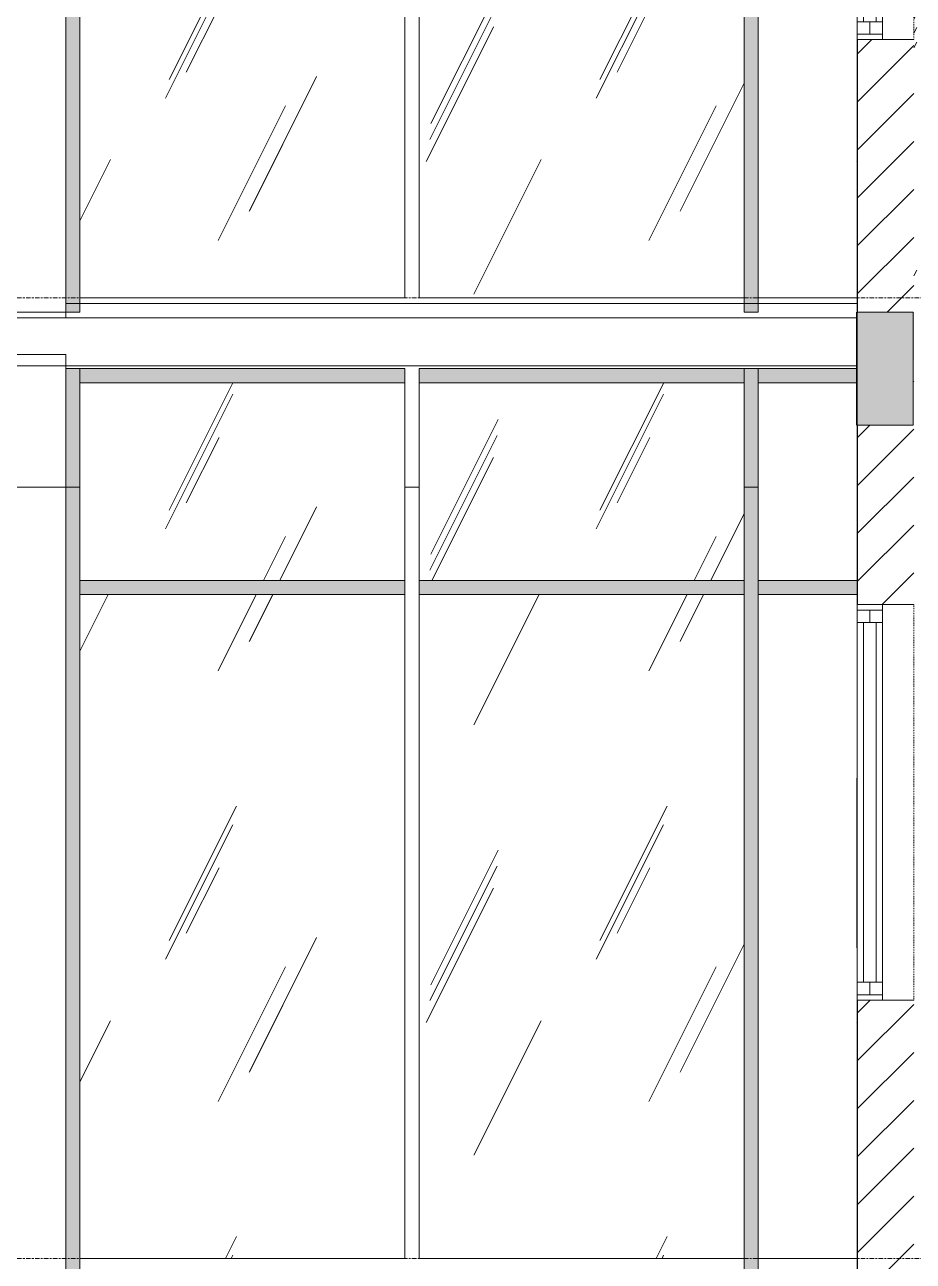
# Model space of a CAD drawing. Header units: millimetres. Extents: x 1240 to 198004, y -7796 to 35300.
# Drawn here: x 20392 to 23535, y 22590 to 26967 of the extents above; entities that cross this region are included whole.
import ezdxf

# ---------------------------------------------------------------- set-up
doc = ezdxf.new("R2010")
doc.units = ezdxf.units.MM
doc.linetypes.add('1 NÉT CALL OUT', pattern=[6, 3, -3])
doc.linetypes.add('Centre', pattern=[31.75, 6.35, -4.7625, 15.875, -4.7625])
for name, color, linetype, lineweight in [('0-1', 7, 'Continuous', 5), ('A-DETL-GENF-1', 7, 'Continuous', 9), ('A-DETL-THIN', 151, 'Continuous', 9), ('A-FLOR', 192, 'Continuous', 9), ('A-FLOR-1', 10, 'Continuous', 35), ('A-FLOR-2', 7, 'Continuous', 9), ('A-FLOR-LEVL-2', 51, 'Centre', 9), ('A-FLOR-PATT-1', 7, 'Continuous', 9), ('A-GLAZ', 151, 'Continuous', 9), ('A-GLAZ-3', 7, '1 NÉT CALL OUT', 9), ('A-GLAZ-4', 55, '1 NÉT CALL OUT', 9), ('A-GLAZ-5', 151, 'Continuous', 18), ('A-GLAZ-CURT', 52, 'Continuous', 9), ('A-GLAZ-CWMG', 51, 'Continuous', 9), ('A-WALL', 113, 'Continuous', 9), ('A-WALL-1', 113, 'Continuous', 25), ('A-WALL-PATT-4', 111, 'Continuous', 9), ('S-BEAM-1', 12, 'Continuous', 5), ('S-BEAM-2', 10, 'Continuous', 35), ('S-BEAM-3', 7, 'Continuous', 9)]:
    doc.layers.add(name, color=color, linetype=linetype, lineweight=lineweight)
pattern_1 = [(45, (377.74, 0), (-84.8528, 84.8528), [])]
pattern_2 = [(63.435, (2168, 104.33), (-0.001, 1524.001), [532.463, -2875.304]), (63.435, (644, 104.33), (-0.001, 1524.001), [532.463, -2875.304]), (63.435, (2897.55, 398.8), (-0.001, 1524.001), [532.46, -2875.304]), (63.435, (1373.55, 398.8), (-0.001, 1524.001), [532.463, -2875.304]), (63.435, (2787.1, 294.83), (-0.001, 1524.001), [532.46, -2875.304]), (63.435, (1263.1, 294.83), (-0.001, 1524.001), [532.463, -2875.304]), (63.435, (2674.6, 890.1), (-0.001, 1524.001), [258.8, -3148.965]), (63.435, (1150.6, 890.1), (-0.001, 1524.001), [258.8, -3148.965]), (63.435, (2600.96, 797.95), (-0.001, 1524.001), [532.46, -2875.304]), (63.435, (1076.96, 797.95), (-0.001, 1524.001), [532.463, -2875.304]), (63.435, (2613.95, 864.1), (-0.001, 1524.001), [532.46, -2875.304]), (63.435, (1089.95, 864.1), (-0.001, 1524.001), [532.463, -2875.304]), (63.435, (1999.1, 573.94), (-0.001, 1524.001), [532.46, -2875.304]), (63.435, (475.1, 573.94), (-0.001, 1524.001), [532.463, -2875.304]), (63.435, (2012.1, 651.9), (-0.001, 1524.001), [532.46, -2875.304]), (63.435, (488.1, 651.9), (-0.001, 1524.001), [532.463, -2875.304]), (63.435, (2015.6, 708.1), (-0.001, 1524.001), [532.46, -2875.304]), (63.435, (491.6, 708.1), (-0.001, 1524.001), [532.463, -2875.304])]

# ---------------------------------------------------------------- blocks, each defined once
blk = doc.blocks.new('NCV_TKTC_KET CAU_rvt-1-TKCS_MẶT ĐỨNG NỘI KHU 1')
at = {"layer": 'A-FLOR-PATT-1'}
h = blk.add_hatch(color=256, dxfattribs=at)
h.paths.add_polyline_path([(23537.4, 25780), (23537.4, 25950), (23535.3, 25948.3), (23535.3, 25780)])
h.paths.add_polyline_path([(23335.3, 25780), (23337.4, 25781.7), (23337.4, 25950), (23335.3, 25950)])
at = {"layer": 'S-BEAM-1'}
blk.add_hatch(color=256, dxfattribs=at).paths.add_polyline_path([(23335.3, 25550), (23337.4, 25550), (23337.4, 25950), (23335.3, 25950)])
at = {"layer": 'A-FLOR-1'}
for p, q in [((23337.4, 25950), (23335.3, 25950)), ((23335.3, 25950), (23335.3, 25780)), ((23335.3, 25780), (23337.4, 25780))]:
    blk.add_line(p, q, dxfattribs=at)
at = {"layer": 'A-FLOR-2'}
for p, q in [((17636.9, 25930), (23335.3, 25930)), ((23335.3, 25760), (17636.9, 25760))]:
    blk.add_line(p, q, dxfattribs=at)
at = {"layer": 'S-BEAM-2'}
for p, q in [((23337.4, 25950), (23335.3, 25950)), ((23335.3, 25950), (23335.3, 25550)), ((23335.3, 25550), (23337.4, 25550))]:
    blk.add_line(p, q, dxfattribs=at)
at = {"layer": 'S-BEAM-3'}
for p, q in [((17636.9, 25930), (23335.3, 25930)), ((17636.9, 25330), (20586.9, 25330)), ((21736.9, 25330), (21786.9, 25330)), ((22936.9, 25330), (22986.9, 25330)), ((23335.3, 23700), (23335.3, 24300)), ((23335.3, 24300), (23337.4, 24300)), ((23335.3, 23700), (23337.4, 23700))]:
    blk.add_line(p, q, dxfattribs=at)
blk = doc.blocks.new('1_FAMILY RVT - W01-WxH 1400x6000-587637-TKCS_MẶT ĐỨNG NỘI KHU 1')
at = {"layer": 'A-GLAZ'}
for p, q in [((23337.4, 11250.9), (23337.4, 9977.9)), ((23426.3, 9977.9), (23426.3, 11250.9))]:
    blk.add_line(p, q, dxfattribs=at)
at = {"layer": 'A-GLAZ-4'}
for p, q in [((23337.4, 9914.4), (23337.4, 11314.4)), ((23537.4, 11314.4), (23537.4, 9914.4))]:
    blk.add_line(p, q, dxfattribs=at)
at = {"layer": 'A-GLAZ-5'}
for p, q in [((23337.4, 11314.4), (23537.4, 11314.4)), ((23337.4, 11314.4), (23337.4, 11250.9)), ((23426.3, 11295.4), (23337.4, 11295.4)), ((23381.8, 11250.9), (23381.8, 11295.4)), ((23426.3, 11314.4), (23426.3, 11250.9)), ((23426.3, 11250.9), (23337.4, 11250.9)), ((23359.6, 11250.9), (23359.6, 9977.9)), ((23404, 11250.9), (23404, 9977.9)), ((23426.3, 9977.9), (23337.4, 9977.9)), ((23337.4, 9914.4), (23337.4, 9977.9)), ((23381.8, 9977.9), (23381.8, 9933.5)), ((23426.3, 9914.4), (23426.3, 9977.9)), ((23337.4, 9933.5), (23426.3, 9933.5)), ((23537.4, 9914.4), (23337.4, 9914.4))]:
    blk.add_line(p, q, dxfattribs=at)
blk = doc.blocks.new('System Panel - Glazed-V237-TKCS_MẶT ĐỨNG NỘI KHU 1')
at = {"layer": 'A-GLAZ-CURT'}
h = blk.add_hatch(dxfattribs=at)
h.set_pattern_fill('FP_7', color=256, style=0, pattern_type=2)
h.set_pattern_definition(pattern_2)
h.paths.add_polyline_path([(21736.9, 22600), (21736.9, 24950), (20586.9, 24950), (20586.9, 22600)])
for p, q in [((21736.9, 24950), (20586.9, 24950)), ((20586.9, 24950), (20586.9, 22600)), ((21736.9, 22600), (21736.9, 24950)), ((20586.9, 22600), (21736.9, 22600))]:
    blk.add_line(p, q, dxfattribs=at)
blk = doc.blocks.new('System Panel - Glazed-V238-TKCS_MẶT ĐỨNG NỘI KHU 1')
at = {"layer": 'A-GLAZ-CURT'}
h = blk.add_hatch(dxfattribs=at)
h.set_pattern_fill('FP_7', color=256, style=0, pattern_type=2)
h.set_pattern_definition(pattern_2)
h.paths.add_polyline_path([(22936.9, 22600), (22936.9, 24950), (21786.9, 24950), (21786.9, 22600)])
for p, q in [((22936.9, 24950), (21786.9, 24950)), ((21786.9, 24950), (21786.9, 22600)), ((22936.9, 22600), (22936.9, 24950)), ((21786.9, 22600), (22936.9, 22600))]:
    blk.add_line(p, q, dxfattribs=at)
blk = doc.blocks.new('System Panel - Glazed-V239-TKCS_MẶT ĐỨNG NỘI KHU 1')
at = {"layer": 'A-GLAZ-CURT'}
h = blk.add_hatch(dxfattribs=at)
h.set_pattern_fill('FP_7', color=256, style=0, pattern_type=2)
h.set_pattern_definition(pattern_2)
h.paths.add_polyline_path([(23335.3, 22600), (23337.4, 22600), (23337.4, 23700), (23335.3, 23700), (23335.3, 24300), (23337.4, 24300), (23337.4, 24950), (22986.9, 24950), (22986.9, 22600), (23162.9, 22600)])
for p, q in [((23337.4, 24950), (22986.9, 24950)), ((22986.9, 24950), (22986.9, 22600)), ((22986.9, 22600), (23337.4, 22600))]:
    blk.add_line(p, q, dxfattribs=at)
blk = doc.blocks.new('System Panel - Glazed-V240-TKCS_MẶT ĐỨNG NỘI KHU 1')
at = {"layer": 'A-GLAZ-CURT'}
h = blk.add_hatch(dxfattribs=at)
h.set_pattern_fill('FP_7', color=256, style=0, pattern_type=2)
h.set_pattern_definition(pattern_2)
h.paths.add_polyline_path([(21736.9, 25000), (21736.9, 25700), (20586.9, 25700), (20586.9, 25000)])
for p, q in [((21736.9, 25700), (20586.9, 25700)), ((20586.9, 25700), (20586.9, 25000)), ((21736.9, 25000), (21736.9, 25700)), ((20586.9, 25000), (21736.9, 25000))]:
    blk.add_line(p, q, dxfattribs=at)
blk = doc.blocks.new('System Panel - Glazed-V241-TKCS_MẶT ĐỨNG NỘI KHU 1')
at = {"layer": 'A-GLAZ-CURT'}
h = blk.add_hatch(dxfattribs=at)
h.set_pattern_fill('FP_7', color=256, style=0, pattern_type=2)
h.set_pattern_definition(pattern_2)
h.paths.add_polyline_path([(22936.9, 25000), (22936.9, 25700), (21786.9, 25700), (21786.9, 25000)])
for p, q in [((22936.9, 25700), (21786.9, 25700)), ((21786.9, 25700), (21786.9, 25000)), ((22936.9, 25000), (22936.9, 25700)), ((21786.9, 25000), (22936.9, 25000))]:
    blk.add_line(p, q, dxfattribs=at)
blk = doc.blocks.new('System Panel - Glazed-V242-TKCS_MẶT ĐỨNG NỘI KHU 1')
at = {"layer": 'A-GLAZ-CURT'}
h = blk.add_hatch(dxfattribs=at)
h.set_pattern_fill('FP_7', color=256, style=0, pattern_type=2)
h.set_pattern_definition(pattern_2)
h.paths.add_polyline_path([(22986.9, 25000), (23337.4, 25000), (23337.4, 25550), (23335.3, 25550), (23335.3, 25700), (22986.9, 25700)])
for p, q in [((23335.3, 25700), (22986.9, 25700)), ((22986.9, 25700), (22986.9, 25000)), ((22986.9, 25000), (23337.4, 25000))]:
    blk.add_line(p, q, dxfattribs=at)
blk = doc.blocks.new('Rectangular Mullion - 50 x 100mm-1286801-TKCS_MẶT ĐỨNG NỘI KHU 1')
at = {"layer": 'A-GLAZ-CWMG'}
blk.add_hatch(color=256, dxfattribs=at).paths.add_polyline_path([(20586.9, 8700), (21736.9, 8700), (21736.9, 8750), (20586.9, 8750)])
for p, q in [((20586.9, 8700), (20586.9, 8750)), ((21736.9, 8750), (20586.9, 8750)), ((21736.9, 8750), (21736.9, 8700))]:
    blk.add_line(p, q, dxfattribs=at)
blk = doc.blocks.new('Rectangular Mullion - 50 x 100mm-V228-TKCS_MẶT ĐỨNG NỘI KHU 1')
at = {"layer": 'A-GLAZ-CWMG'}
blk.add_hatch(color=256, dxfattribs=at).paths.add_polyline_path([(23162.9, 22300), (23335.3, 22300), (23335.3, 22350), (22986.9, 22350), (22986.9, 22300)])
for p in [(22986.9, 22300), (23335.3, 22350)]:
    blk.add_line(p, (22986.9, 22350), dxfattribs=at)
blk = doc.blocks.new('Rectangular Mullion - 50 x 100mm-1286810-TKCS_MẶT ĐỨNG NỘI KHU 1')
at = {"layer": 'A-GLAZ-CWMG'}
blk.add_hatch(color=256, dxfattribs=at).paths.add_polyline_path([(20586.9, 18175), (20586.9, 18950), (20536.9, 18950), (20536.9, 18175), (20579.6, 18175)])
for p, q in [((20536.9, 18950), (20586.9, 18950)), ((20536.9, 18950), (20536.9, 18175)), ((20586.9, 18900), (20586.9, 18950)), ((20586.9, 18175), (20586.9, 18200))]:
    blk.add_line(p, q, dxfattribs=at)
blk = doc.blocks.new('Rectangular Mullion - 50 x 100mm-1286811-TKCS_MẶT ĐỨNG NỘI KHU 1')
at = {"layer": 'A-GLAZ-CWMG'}
blk.add_hatch(color=256, dxfattribs=at).paths.add_polyline_path([(20579.6, 15750), (20586.9, 15750), (20586.9, 18175), (20536.9, 18175), (20536.9, 15750)])
for p, q in [((20536.9, 18175), (20536.9, 15750)), ((20586.9, 18150), (20586.9, 18175)), ((20586.9, 15750), (20586.9, 15800)), ((20586.9, 15750), (20536.9, 15750))]:
    blk.add_line(p, q, dxfattribs=at)
blk = doc.blocks.new('Rectangular Mullion - 50 x 100mm-1286803-TKCS_MẶT ĐỨNG NỘI KHU 1')
at = {"layer": 'A-GLAZ-CWMG'}
blk.add_hatch(color=256, dxfattribs=at).paths.add_polyline_path([(20586.9, 18150), (21736.9, 18150), (21736.9, 18200), (20586.9, 18200)])
for p, q in [((20586.9, 18150), (20586.9, 18200)), ((21736.9, 18200), (21736.9, 18150))]:
    blk.add_line(p, q, dxfattribs=at)
blk = doc.blocks.new('Rectangular Mullion - 50 x 100mm-V243-TKCS_MẶT ĐỨNG NỘI KHU 1')
at = {"layer": 'A-GLAZ-CWMG'}
blk.add_hatch(color=256, dxfattribs=at).paths.add_polyline_path([(23162.9, 24950), (23337.4, 24950), (23337.4, 25000), (22986.9, 25000), (22986.9, 24950)])
blk.add_line((22986.9, 24950), (22986.9, 25000), dxfattribs=at)
blk = doc.blocks.new('Rectangular Mullion - 50 x 100mm-V41-TKCS_MẶT ĐỨNG NỘI KHU 1')
at = {"layer": 'A-GLAZ-CWMG'}
blk.add_hatch(color=256, dxfattribs=at).paths.add_polyline_path([(22936.9, 8950), (22986.9, 8950), (22986.9, 11375), (22936.9, 11375), (22936.9, 9000)])
for p, q in [((22936.9, 11375), (22936.9, 11350)), ((22986.9, 11350), (22986.9, 11375)), ((22936.9, 9000), (22936.9, 8950)), ((22986.9, 8950), (22986.9, 9000)), ((22986.9, 8950), (22936.9, 8950))]:
    blk.add_line(p, q, dxfattribs=at)
blk = doc.blocks.new('Rectangular Mullion - 50 x 100mm-1286805-TKCS_MẶT ĐỨNG NỘI KHU 1')
at = {"layer": 'A-GLAZ-CWMG'}
blk.add_hatch(color=256, dxfattribs=at).paths.add_polyline_path([(22986.9, 7975), (22986.9, 8750), (22936.9, 8750), (22936.9, 7975)])
for p, q in [((22936.9, 8750), (22986.9, 8750)), ((22936.9, 8750), (22936.9, 8700)), ((22986.9, 8700), (22986.9, 8750)), ((22936.9, 8000), (22936.9, 7975)), ((22986.9, 7975), (22986.9, 8000))]:
    blk.add_line(p, q, dxfattribs=at)
blk = doc.blocks.new('System Panel - Glazed-V252-TKCS_MẶT ĐỨNG NỘI KHU 1')
at = {"layer": 'A-GLAZ-CURT'}
h = blk.add_hatch(dxfattribs=at)
h.set_pattern_fill('FP_7', color=256, style=0, pattern_type=2)
h.set_pattern_definition(pattern_2)
h.paths.add_polyline_path([(21736.9, 26000), (21736.9, 28350), (20586.9, 28350), (20586.9, 26000)])
for p, q in [((21736.9, 28350), (20586.9, 28350)), ((20586.9, 28350), (20586.9, 26000)), ((21736.9, 26000), (21736.9, 28350)), ((20586.9, 26000), (21736.9, 26000))]:
    blk.add_line(p, q, dxfattribs=at)
blk = doc.blocks.new('System Panel - Glazed-V253-TKCS_MẶT ĐỨNG NỘI KHU 1')
at = {"layer": 'A-GLAZ-CURT'}
h = blk.add_hatch(dxfattribs=at)
h.set_pattern_fill('FP_7', color=256, style=0, pattern_type=2)
h.set_pattern_definition(pattern_2)
h.paths.add_polyline_path([(22936.9, 26000), (22936.9, 28350), (21786.9, 28350), (21786.9, 26000)])
for p, q in [((22936.9, 28350), (21786.9, 28350)), ((21786.9, 28350), (21786.9, 26000)), ((22936.9, 26000), (22936.9, 28350)), ((21786.9, 26000), (22936.9, 26000))]:
    blk.add_line(p, q, dxfattribs=at)
blk = doc.blocks.new('System Panel - Glazed-V254-TKCS_MẶT ĐỨNG NỘI KHU 1')
at = {"layer": 'A-GLAZ-CURT'}
h = blk.add_hatch(dxfattribs=at)
h.set_pattern_fill('FP_7', color=256, style=0, pattern_type=2)
h.set_pattern_definition(pattern_2)
h.paths.add_polyline_path([(23162.9, 26000), (23337.4, 26000), (23337.4, 27020), (23335.3, 27020), (23335.3, 27620), (23337.4, 27620), (23337.4, 28350), (22986.9, 28350), (22986.9, 26000)])
h.paths.add_polyline_path([(23537.4, 26000), (23547.4, 26000), (23547.4, 27020), (23537.4, 27020), (23537.4, 26376.1)])
for p, q in [((23337.4, 28350), (22986.9, 28350)), ((22986.9, 28350), (22986.9, 26000)), ((22986.9, 26000), (23337.4, 26000))]:
    blk.add_line(p, q, dxfattribs=at)

msp = doc.modelspace()

# ---------------------------------------------------------------- hatches: boundary and pattern name
at = {"layer": 'A-DETL-GENF-1'}
h = msp.add_hatch(color=256, dxfattribs=at)
h.paths.add_polyline_path([(44235.3, 25350), (44535.3, 25350), (44535.3, 25950), (26535.3, 25950), (26535.3, 25550), (26735.3, 25550), (26735.3, 25750), (28436.9, 25750), (28436.9, 25500), (28635.3, 25500), (28635.3, 25750), (30535.3, 25750), (30535.3, 25500), (30736.9, 25500), (30736.9, 25750), (33335.3, 25750), (33335.3, 25500), (33535.3, 25500), (33535.3, 25750), (35535.3, 25750), (35535.3, 25500), (35737.4, 25500), (35737.4, 25750), (39935.6, 25750), (39935.6, 25350), (40235.6, 25350), (40235.6, 25750), (44235.3, 25750)])
h.paths.add_polyline_path([(23535.3, 25550), (23535.3, 25950), (23337.4, 25950), (23337.4, 25550)])
at = {"layer": 'A-WALL-PATT-4'}
h = msp.add_hatch(dxfattribs=at)
h.set_pattern_fill('FP_1', color=256, style=0, pattern_type=2)
h.set_pattern_definition(pattern_1)
h.paths.add_polyline_path([(23535.3, 25950), (23537.4, 25950), (23537.4, 26914.4), (23337.4, 26914.4), (23337.4, 25950)])
h.paths.add_polyline_path([(23337.4, 28314.4), (23537.4, 28314.4), (23537.4, 29200), (23535.3, 29200), (23535.3, 28950), (23337.4, 28950), (23337.4, 28891.1)])
h = msp.add_hatch(dxfattribs=at)
h.set_pattern_fill('FP_1', color=256, style=0, pattern_type=2)
h.set_pattern_definition(pattern_1)
h.paths.add_polyline_path([(23337.4, 22550), (23537.4, 22550), (23537.4, 23514.4), (23337.4, 23514.4)])
h.paths.add_polyline_path([(23535.3, 24914.4), (23537.4, 24914.4), (23537.4, 25800), (23535.3, 25800), (23535.3, 25550), (23337.4, 25550), (23337.4, 24914.4)])

# ---------------------------------------------------------------- linework, layer by layer
at = {"layer": 'A-DETL-THIN'}
for p, q in [((23535.3, 25950), (23337.4, 25950)), ((23337.4, 25950), (23337.4, 25550)), ((23535.3, 25550), (23535.3, 25950)), ((23337.4, 25550), (23535.3, 25550))]:
    msp.add_line(p, q, dxfattribs=at)
at = {"layer": 'A-FLOR'}
for p, q in [((20536.9, 25980), (23337.4, 25980)), ((20536.9, 25950), (20536.9, 25930)), ((23335.3, 25930), (20536.9, 25930))]:
    msp.add_line(p, q, dxfattribs=at)
at = {"layer": 'A-FLOR-LEVL-2'}
for p, q in [((1240.2, 26000), (91585, 26000)), ((1240.2, 22600), (91585, 22600))]:
    msp.add_line(p, q, dxfattribs=at)
at = {"layer": 'A-WALL'}
for p, q in [((20536.9, 29200), (20536.9, 25950)), ((17636.9, 25950), (20536.9, 25950)), ((20536.9, 25800), (17636.9, 25800)), ((20536.9, 25800), (20536.9, 22550))]:
    msp.add_line(p, q, dxfattribs=at)
at = {"layer": 'A-WALL-1'}
for p, q in [((23337.4, 26914.4), (23337.4, 25950)), ((23337.4, 25550), (23337.4, 24914.4)), ((23337.4, 23514.4), (23337.4, 22550))]:
    msp.add_line(p, q, dxfattribs=at)

# ---------------------------------------------------------------- block references
at = {"layer": '0-1'}
msp.add_blockref('NCV_TKTC_KET CAU_rvt-1-TKCS_MẶT ĐỨNG NỘI KHU 1', (0, 0), dxfattribs=at)
at = {"layer": 'A-GLAZ-3'}
for p in [(0, 17000), (0, 13600)]:
    msp.add_blockref('1_FAMILY RVT - W01-WxH 1400x6000-587637-TKCS_MẶT ĐỨNG NỘI KHU 1', p, dxfattribs=at)
at = {"layer": 'A-GLAZ-CURT'}
for name in ['System Panel - Glazed-V252-TKCS_MẶT ĐỨNG NỘI KHU 1', 'System Panel - Glazed-V253-TKCS_MẶT ĐỨNG NỘI KHU 1', 'System Panel - Glazed-V254-TKCS_MẶT ĐỨNG NỘI KHU 1', 'System Panel - Glazed-V240-TKCS_MẶT ĐỨNG NỘI KHU 1', 'System Panel - Glazed-V241-TKCS_MẶT ĐỨNG NỘI KHU 1', 'System Panel - Glazed-V242-TKCS_MẶT ĐỨNG NỘI KHU 1', 'System Panel - Glazed-V237-TKCS_MẶT ĐỨNG NỘI KHU 1', 'System Panel - Glazed-V238-TKCS_MẶT ĐỨNG NỘI KHU 1', 'System Panel - Glazed-V239-TKCS_MẶT ĐỨNG NỘI KHU 1']:
    msp.add_blockref(name, (0, 0), dxfattribs=at)
at = {"layer": 'A-GLAZ-CWMG'}
for name, p in [('Rectangular Mullion - 50 x 100mm-1286811-TKCS_MẶT ĐỨNG NỘI KHU 1', (0, 10200)), ('Rectangular Mullion - 50 x 100mm-V41-TKCS_MẶT ĐỨNG NỘI KHU 1', (0, 17000)), ('Rectangular Mullion - 50 x 100mm-1286810-TKCS_MẶT ĐỨNG NỘI KHU 1', (0, 6800)), ('Rectangular Mullion - 50 x 100mm-1286801-TKCS_MẶT ĐỨNG NỘI KHU 1', (0, 17000)), ('Rectangular Mullion - 50 x 100mm-1286801-TKCS_MẶT ĐỨNG NỘI KHU 1', (1200, 17000)), ('Rectangular Mullion - 50 x 100mm-1286805-TKCS_MẶT ĐỨNG NỘI KHU 1', (0, 17000)), ('Rectangular Mullion - 50 x 100mm-V228-TKCS_MẶT ĐỨNG NỘI KHU 1', (0, 3400)), ('Rectangular Mullion - 50 x 100mm-1286803-TKCS_MẶT ĐỨNG NỘI KHU 1', (0, 6800)), ('Rectangular Mullion - 50 x 100mm-1286803-TKCS_MẶT ĐỨNG NỘI KHU 1', (1200, 6800)), ('Rectangular Mullion - 50 x 100mm-V243-TKCS_MẶT ĐỨNG NỘI KHU 1', (0, 0)), ('Rectangular Mullion - 50 x 100mm-1286811-TKCS_MẶT ĐỨNG NỘI KHU 1', (0, 6800)), ('Rectangular Mullion - 50 x 100mm-V41-TKCS_MẶT ĐỨNG NỘI KHU 1', (0, 13600))]:
    msp.add_blockref(name, p, dxfattribs=at)

doc.saveas('drawing.dxf')
